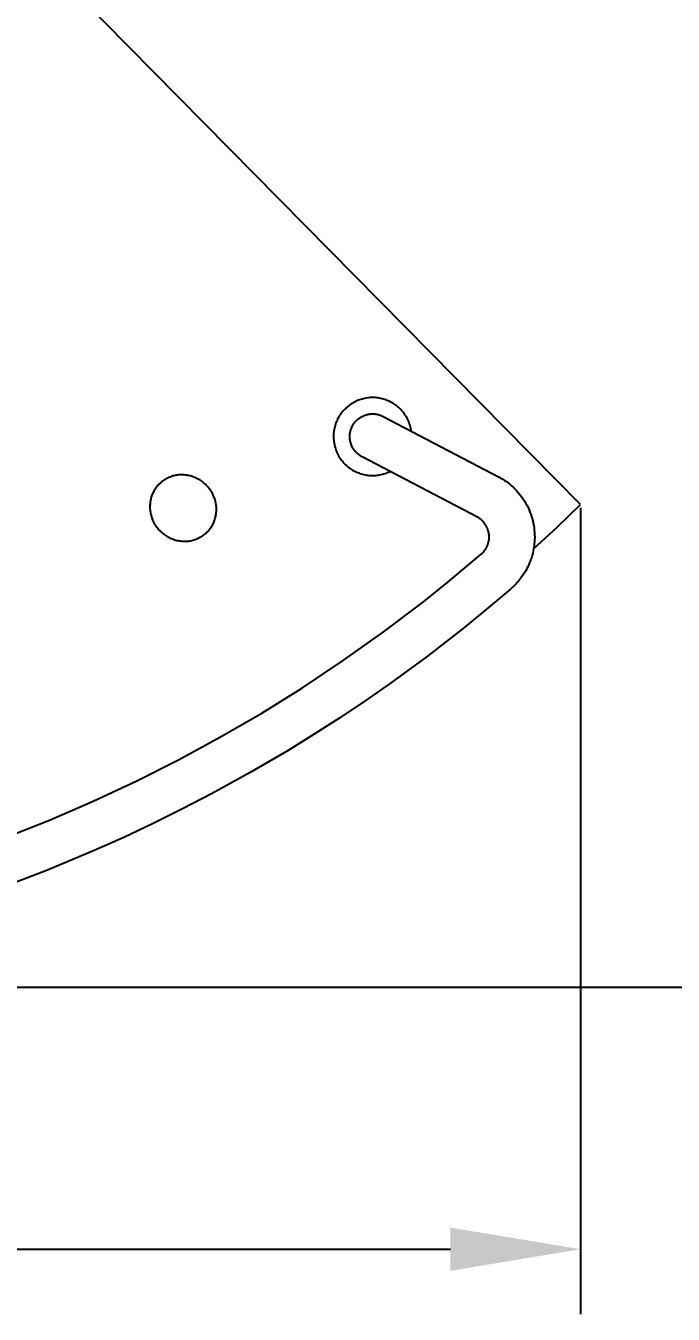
# Model space of a CAD drawing. Header units: millimetres. Extents: x 580 to 2065, y -13 to 1037.
# Drawn here: x 1239.3 to 1338.9, y 424.1 to 622.3 of the extents above; entities that cross this region are included whole.
import ezdxf

# ---------------------------------------------------------------- set-up
doc = ezdxf.new("R2010")
doc.units = ezdxf.units.MM
doc.header["$LTSCALE"] = 0.1
for name, color, linetype in [('DEFAULT', 7, 'Continuous'), ('INLINE', 3, 'Continuous'), ('MAKE2D VISIBLE LINES', 7, 'Continuous'), ('OUTLINE', 2, 'Continuous')]:
    doc.layers.add(name, color=color, linetype=linetype)
doc.styles.add('ARIAL', font='arial_0.ttf')
doc.dimstyles.new('DIMENSION STYLE 01', dxfattribs={"dimtxt": 20, "dimasz": 20, "dimexe": 10, "dimexo": 0.5, "dimgap": 0.09, "dimtad": 1, "dimtoh": 1, "dimdec": 0, "dimzin": 0, "dimdsep": 46, "dimtxsty": 'ARIAL', "dimcen": 0.5, "dimadec": 1, "dimazin": 0, "dimtfac": 1, "dimtdec": 4, "dimtofl": 0, "dimtmove": 0, "dimatfit": 3, "dimfxl": 1, "dimtolj": 1, "dimtzin": 0, "dimarcsym": 0})

# ---------------------------------------------------------------- blocks, each defined once
blk = doc.blocks.new('*D142')
at = {"layer": 'DEFAULT', "color": 0, "lineweight": -2, "transparency": 16777216}
for p, q in [((973.84, 547.96), (973.84, 424.15)), ((1324.6, 548.19), (1324.6, 424.15)), ((993.84, 434.15), (1304.6, 434.15))]:
    blk.add_line(p, q, dxfattribs=at)
at = {"layer": 'DEFAULT', "color": 0, "transparency": 16777216}
for points in [[(993.84, 437.48), (993.84, 430.81), (973.84, 434.15)], [(1304.6, 437.48), (1304.6, 430.81), (1324.6, 434.15)]]:
    blk.add_solid(points, dxfattribs=at)
at = {"layer": 'Defpoints', "color": 0, "transparency": 16777216}
for p in [(973.84, 548.46), (1324.6, 548.69), (1324.6, 434.15)]:
    blk.add_point(p, dxfattribs=at)
at = {"layer": 'DEFAULT', "color": 0, "transparency": 16777216, "insert": (1149.22, 444.45), "char_height": 20, "attachment_point": 5, "style": 'ARIAL'}
blk.add_mtext('\\A1;350^M^J', dxfattribs=at)
blk = doc.blocks.new('*D144')
at = {"layer": 'DEFAULT', "color": 0, "lineweight": -2, "transparency": 16777216}
for p, q in [((1149.6, 726.74), (1373.55, 726.74)), ((1363.55, 706.74), (1363.55, 494.48)), ((1149.6, 474.48), (1373.55, 474.48))]:
    blk.add_line(p, q, dxfattribs=at)
at = {"layer": 'DEFAULT', "color": 0, "transparency": 16777216}
for points in [[(1360.22, 706.74), (1366.89, 706.74), (1363.55, 726.74)], [(1360.22, 494.48), (1366.89, 494.48), (1363.55, 474.48)]]:
    blk.add_solid(points, dxfattribs=at)
at = {"layer": 'Defpoints', "color": 0, "transparency": 16777216}
for p in [(1149.1, 726.74), (1149.1, 474.48), (1363.55, 474.48)]:
    blk.add_point(p, dxfattribs=at)
at = {"layer": 'DEFAULT', "color": 0, "transparency": 16777216, "insert": (1353.25, 600.61), "char_height": 20, "attachment_point": 5, "rotation": 90, "style": 'ARIAL'}
blk.add_mtext('\\A1;250^M^J', dxfattribs=at)

msp = doc.modelspace()

# ---------------------------------------------------------------- linework, layer by layer
at = {"layer": 'DEFAULT'}
for p, q in [((1261.79, 553.04, -0.67), (1261.63, 552.98, -0.62)), ((1261.96, 553.09, -0.71), (1261.79, 553.04, -0.67)), ((1262.13, 553.13, -0.76), (1261.96, 553.09, -0.71)), ((1262.3, 553.17, -0.8), (1262.13, 553.13, -0.76)), ((1262.48, 553.2, -0.85), (1262.3, 553.17, -0.8)), ((1262.65, 553.23, -0.89), (1262.48, 553.2, -0.85)), ((1262.82, 553.25, -0.93), (1262.65, 553.23, -0.89)), ((1263, 553.26, -0.97), (1262.82, 553.25, -0.93)), ((1263.18, 553.27, -1.01), (1263, 553.26, -0.97)), ((1263.36, 553.27, -1.05), (1263.18, 553.27, -1.01)), ((1263.53, 553.26, -1.08), (1263.36, 553.27, -1.05)), ((1263.71, 553.25, -1.12), (1263.53, 553.26, -1.08)), ((1263.89, 553.24, -1.15), (1263.71, 553.25, -1.12)), ((1264.06, 553.21, -1.19), (1263.89, 553.24, -1.15)), ((1264.24, 553.18, -1.22), (1264.06, 553.21, -1.19)), ((1264.42, 553.15, -1.25), (1264.24, 553.18, -1.22)), ((1264.59, 553.11, -1.27), (1264.42, 553.15, -1.25)), ((1264.76, 553.06, -1.3), (1264.59, 553.11, -1.27)), ((1264.93, 553.01, -1.33), (1264.76, 553.06, -1.3)), ((1265.1, 552.95, -1.35), (1264.93, 553.01, -1.33)), ((1259.21, 551.07, 0.3), (1259.12, 550.93, 0.35)), ((1259.31, 551.22, 0.25), (1259.21, 551.07, 0.3)), ((1259.41, 551.36, 0.19), (1259.31, 551.22, 0.25)), ((1259.52, 551.5, 0.14), (1259.41, 551.36, 0.19)), ((1259.63, 551.63, 0.09), (1259.52, 551.5, 0.14)), ((1259.75, 551.76, 0.04), (1259.63, 551.63, 0.09)), ((1259.87, 551.88, -0.01), (1259.75, 551.76, 0.04)), ((1260, 552, -0.07), (1259.87, 551.88, -0.01)), ((1260.13, 552.11, -0.12), (1260, 552, -0.07)), ((1260.26, 552.22, -0.17), (1260.13, 552.11, -0.12)), ((1260.4, 552.33, -0.22), (1260.26, 552.22, -0.17)), ((1260.54, 552.43, -0.27), (1260.4, 552.33, -0.22)), ((1260.69, 552.52, -0.32), (1260.54, 552.43, -0.27)), ((1260.84, 552.61, -0.37), (1260.69, 552.52, -0.32)), ((1260.99, 552.7, -0.42), (1260.84, 552.61, -0.37)), ((1261.14, 552.78, -0.47), (1260.99, 552.7, -0.42)), ((1261.3, 552.85, -0.52), (1261.14, 552.78, -0.47)), ((1261.46, 552.92, -0.57), (1261.3, 552.85, -0.52)), ((1261.63, 552.98, -0.62), (1261.46, 552.92, -0.57)), ((1265.27, 552.88, -1.37), (1265.1, 552.95, -1.35)), ((1265.44, 552.81, -1.39), (1265.27, 552.88, -1.37)), ((1265.6, 552.74, -1.41), (1265.44, 552.81, -1.39)), ((1265.76, 552.66, -1.43), (1265.6, 552.74, -1.41)), ((1265.92, 552.57, -1.44), (1265.76, 552.66, -1.43)), ((1266.08, 552.48, -1.46), (1265.92, 552.57, -1.44)), ((1266.23, 552.38, -1.47), (1266.08, 552.48, -1.46)), ((1266.38, 552.28, -1.48), (1266.23, 552.38, -1.47)), ((1266.52, 552.17, -1.49), (1266.38, 552.28, -1.48)), ((1266.66, 552.06, -1.49), (1266.52, 552.17, -1.49)), ((1266.8, 551.94, -1.5), (1266.66, 552.06, -1.49)), ((1266.94, 551.82, -1.5), (1266.8, 551.94, -1.5)), ((1267.07, 551.69, -1.5), (1266.94, 551.82, -1.5)), ((1267.19, 551.56, -1.5), (1267.07, 551.69, -1.5)), ((1267.31, 551.43, -1.5), (1267.19, 551.56, -1.5)), ((1267.43, 551.29, -1.49), (1267.31, 551.43, -1.5)), ((1267.54, 551.15, -1.49), (1267.43, 551.29, -1.49)), ((1267.65, 551, -1.48), (1267.54, 551.15, -1.49)), ((1267.75, 550.85, -1.47), (1267.65, 551, -1.48)), ((1258.48, 549.13, 0.87), (1258.45, 548.95, 0.91)), ((1258.51, 549.3, 0.82), (1258.48, 549.13, 0.87)), ((1258.54, 549.47, 0.78), (1258.51, 549.3, 0.82)), ((1258.58, 549.64, 0.73), (1258.54, 549.47, 0.78)), ((1258.63, 549.81, 0.69), (1258.58, 549.64, 0.73)), ((1258.68, 549.98, 0.64), (1258.63, 549.81, 0.69)), ((1258.74, 550.14, 0.6), (1258.68, 549.98, 0.64)), ((1258.81, 550.31, 0.55), (1258.74, 550.14, 0.6)), ((1258.88, 550.47, 0.5), (1258.81, 550.31, 0.55)), ((1258.95, 550.62, 0.45), (1258.88, 550.47, 0.5)), ((1259.03, 550.78, 0.4), (1258.95, 550.62, 0.45)), ((1259.12, 550.93, 0.35), (1259.03, 550.78, 0.4)), ((1267.85, 550.7, -1.46), (1267.75, 550.85, -1.47)), ((1267.94, 550.55, -1.44), (1267.85, 550.7, -1.46)), ((1268.03, 550.39, -1.43), (1267.94, 550.55, -1.44)), ((1268.11, 550.23, -1.41), (1268.03, 550.39, -1.43)), ((1268.19, 550.06, -1.39), (1268.11, 550.23, -1.41)), ((1268.26, 549.9, -1.37), (1268.19, 550.06, -1.39)), ((1268.32, 549.73, -1.35), (1268.26, 549.9, -1.37)), ((1268.38, 549.56, -1.33), (1268.32, 549.73, -1.35)), ((1268.44, 549.39, -1.3), (1268.38, 549.56, -1.33)), ((1268.48, 549.22, -1.27), (1268.44, 549.39, -1.3)), ((1268.52, 549.04, -1.25), (1268.48, 549.22, -1.27)), ((1268.56, 548.87, -1.22), (1268.52, 549.04, -1.25)), ((1258.43, 548.6, 0.99), (1258.42, 548.42, 1.03)), ((1258.42, 548.42, 1.03), (1258.42, 548.25, 1.07)), ((1258.42, 548.25, 1.07), (1258.43, 548.07, 1.1)), ((1258.44, 548.78, 0.95), (1258.43, 548.6, 0.99)), ((1258.43, 548.07, 1.1), (1258.44, 547.89, 1.14)), ((1258.45, 548.95, 0.91), (1258.44, 548.78, 0.95)), ((1258.44, 547.89, 1.14), (1258.46, 547.71, 1.17)), ((1258.46, 547.71, 1.17), (1258.49, 547.54, 1.2)), ((1258.49, 547.54, 1.2), (1258.52, 547.36, 1.23)), ((1258.52, 547.36, 1.23), (1258.56, 547.19, 1.26)), ((1258.56, 547.19, 1.26), (1258.6, 547.01, 1.29)), ((1268.54, 546.93, -0.8), (1268.57, 547.1, -0.85)), ((1268.59, 548.69, -1.19), (1268.56, 548.87, -1.22)), ((1268.57, 547.1, -0.85), (1268.6, 547.28, -0.89)), ((1268.61, 548.51, -1.15), (1268.59, 548.69, -1.19)), ((1268.6, 547.28, -0.89), (1268.62, 547.45, -0.93)), ((1268.63, 548.34, -1.12), (1268.61, 548.51, -1.15)), ((1268.62, 547.45, -0.93), (1268.63, 547.63, -0.97)), ((1268.64, 548.16, -1.08), (1268.63, 548.34, -1.12)), ((1268.63, 547.63, -0.97), (1268.64, 547.8, -1.01)), ((1268.64, 547.98, -1.05), (1268.64, 548.16, -1.08)), ((1268.64, 547.8, -1.01), (1268.64, 547.98, -1.05)), ((1258.6, 547.01, 1.29), (1258.65, 546.84, 1.31)), ((1258.65, 546.84, 1.31), (1258.71, 546.67, 1.34)), ((1258.71, 546.67, 1.34), (1258.77, 546.5, 1.36)), ((1258.77, 546.5, 1.36), (1258.84, 546.34, 1.38)), ((1258.84, 546.34, 1.38), (1258.91, 546.17, 1.4)), ((1258.91, 546.17, 1.4), (1258.99, 546.01, 1.42)), ((1258.99, 546.01, 1.42), (1259.08, 545.85, 1.44)), ((1259.08, 545.85, 1.44), (1259.17, 545.69, 1.45)), ((1259.17, 545.69, 1.45), (1259.26, 545.54, 1.46)), ((1259.26, 545.54, 1.46), (1259.36, 545.39, 1.47)), ((1259.36, 545.39, 1.47), (1259.47, 545.24, 1.48)), ((1259.47, 545.24, 1.48), (1259.57, 545.1, 1.49)), ((1259.57, 545.1, 1.49), (1259.69, 544.96, 1.49)), ((1267.7, 545.03, -0.22), (1267.8, 545.17, -0.27)), ((1267.8, 545.17, -0.27), (1267.9, 545.31, -0.32)), ((1267.9, 545.31, -0.32), (1267.99, 545.46, -0.37)), ((1267.99, 545.46, -0.37), (1268.07, 545.62, -0.42)), ((1268.07, 545.62, -0.42), (1268.15, 545.77, -0.47)), ((1268.15, 545.77, -0.47), (1268.22, 545.93, -0.52)), ((1268.22, 545.93, -0.52), (1268.29, 546.09, -0.57)), ((1268.29, 546.09, -0.57), (1268.35, 546.25, -0.62)), ((1268.35, 546.25, -0.62), (1268.41, 546.42, -0.67)), ((1268.41, 546.42, -0.67), (1268.46, 546.59, -0.71)), ((1268.46, 546.59, -0.71), (1268.5, 546.76, -0.76)), ((1268.5, 546.76, -0.76), (1268.54, 546.93, -0.8)), ((1259.69, 544.96, 1.49), (1259.81, 544.82, 1.5)), ((1259.81, 544.82, 1.5), (1259.93, 544.69, 1.5)), ((1259.93, 544.69, 1.5), (1260.06, 544.56, 1.5)), ((1260.06, 544.56, 1.5), (1260.19, 544.44, 1.5)), ((1260.19, 544.44, 1.5), (1260.33, 544.32, 1.49)), ((1260.33, 544.32, 1.49), (1260.47, 544.2, 1.49)), ((1260.47, 544.2, 1.49), (1260.61, 544.09, 1.48)), ((1260.61, 544.09, 1.48), (1260.76, 543.99, 1.47)), ((1260.76, 543.99, 1.47), (1260.91, 543.89, 1.46)), ((1260.91, 543.89, 1.46), (1261.07, 543.79, 1.45)), ((1261.07, 543.79, 1.45), (1261.22, 543.7, 1.44)), ((1261.22, 543.7, 1.44), (1261.38, 543.62, 1.42)), ((1261.38, 543.62, 1.42), (1261.54, 543.54, 1.4)), ((1261.54, 543.54, 1.4), (1261.71, 543.47, 1.38)), ((1261.71, 543.47, 1.38), (1261.88, 543.4, 1.36)), ((1261.88, 543.4, 1.36), (1262.04, 543.34, 1.34)), ((1262.04, 543.34, 1.34), (1262.22, 543.28, 1.31)), ((1262.22, 543.28, 1.31), (1262.39, 543.23, 1.29)), ((1262.39, 543.23, 1.29), (1262.56, 543.19, 1.26)), ((1262.56, 543.19, 1.26), (1262.74, 543.15, 1.23)), ((1262.74, 543.15, 1.23), (1262.91, 543.12, 1.2)), ((1262.91, 543.12, 1.2), (1263.09, 543.09, 1.17)), ((1263.09, 543.09, 1.17), (1263.27, 543.07, 1.14)), ((1264.15, 543.06, 0.95), (1264.33, 543.08, 0.91)), ((1264.33, 543.08, 0.91), (1264.5, 543.1, 0.87)), ((1264.5, 543.1, 0.87), (1264.67, 543.13, 0.82)), ((1264.67, 543.13, 0.82), (1264.85, 543.17, 0.78)), ((1264.85, 543.17, 0.78), (1265.02, 543.21, 0.73)), ((1265.02, 543.21, 0.73), (1265.19, 543.26, 0.69)), ((1265.19, 543.26, 0.69), (1265.35, 543.31, 0.64)), ((1265.35, 543.31, 0.64), (1265.52, 543.37, 0.6)), ((1265.52, 543.37, 0.6), (1265.68, 543.43, 0.55)), ((1265.68, 543.43, 0.55), (1265.84, 543.5, 0.5)), ((1265.84, 543.5, 0.5), (1266, 543.58, 0.45)), ((1266, 543.58, 0.45), (1266.15, 543.66, 0.4)), ((1266.15, 543.66, 0.4), (1266.3, 543.75, 0.35)), ((1266.3, 543.75, 0.35), (1266.45, 543.84, 0.3)), ((1266.45, 543.84, 0.3), (1266.59, 543.94, 0.25)), ((1266.59, 543.94, 0.25), (1266.73, 544.04, 0.19)), ((1266.73, 544.04, 0.19), (1266.87, 544.15, 0.14)), ((1266.87, 544.15, 0.14), (1267, 544.26, 0.09)), ((1267, 544.26, 0.09), (1267.13, 544.38, 0.04)), ((1267.13, 544.38, 0.04), (1267.25, 544.5, -0.01)), ((1267.25, 544.5, -0.01), (1267.37, 544.62, -0.07)), ((1267.37, 544.62, -0.07), (1267.49, 544.75, -0.12)), ((1267.49, 544.75, -0.12), (1267.6, 544.89, -0.17)), ((1267.6, 544.89, -0.17), (1267.7, 545.03, -0.22)), ((1263.27, 543.07, 1.14), (1263.44, 543.06, 1.1)), ((1263.44, 543.06, 1.1), (1263.62, 543.05, 1.07)), ((1263.62, 543.05, 1.07), (1263.8, 543.05, 1.03)), ((1263.8, 543.05, 1.03), (1263.97, 543.05, 0.99)), ((1263.97, 543.05, 0.99), (1264.15, 543.06, 0.95))]:
    msp.add_line(p, q, dxfattribs=at)
at = {"layer": 'INLINE'}
for p, q in [((1289.59, 560.85), (1289.65, 560.96)), ((1289.65, 560.96), (1289.71, 561.06)), ((1289.71, 561.06), (1289.78, 561.16)), ((1289.78, 561.16), (1289.85, 561.26)), ((1289.85, 561.26), (1289.93, 561.36)), ((1289.93, 561.36), (1290.01, 561.45)), ((1290.01, 561.45), (1290.09, 561.54)), ((1290.09, 561.54), (1290.17, 561.63)), ((1290.17, 561.63), (1290.26, 561.71)), ((1290.26, 561.71), (1290.35, 561.79)), ((1290.35, 561.79), (1290.44, 561.87)), ((1290.44, 561.87), (1290.53, 561.94)), ((1290.53, 561.94), (1290.63, 562.01)), ((1290.63, 562.01), (1290.73, 562.08)), ((1290.73, 562.08), (1290.83, 562.14)), ((1290.83, 562.14), (1290.93, 562.2)), ((1290.93, 562.2), (1291.04, 562.26)), ((1291.04, 562.26), (1291.15, 562.31)), ((1291.15, 562.31), (1291.26, 562.36)), ((1291.26, 562.36), (1291.37, 562.41)), ((1291.37, 562.41), (1291.48, 562.45)), ((1291.48, 562.45), (1291.59, 562.49)), ((1291.59, 562.49), (1291.71, 562.52)), ((1291.71, 562.52), (1291.82, 562.55)), ((1291.82, 562.55), (1291.94, 562.58)), ((1291.94, 562.58), (1292.06, 562.6)), ((1292.06, 562.6), (1292.18, 562.62)), ((1292.18, 562.62), (1292.3, 562.63)), ((1292.3, 562.63), (1292.42, 562.64)), ((1292.42, 562.64), (1292.54, 562.65)), ((1292.54, 562.65), (1292.66, 562.65)), ((1292.66, 562.65), (1292.78, 562.65)), ((1292.78, 562.65), (1292.89, 562.64)), ((1292.89, 562.64), (1293.01, 562.63)), ((1293.01, 562.63), (1293.13, 562.62)), ((1293.13, 562.62), (1293.25, 562.6)), ((1293.25, 562.6), (1293.37, 562.58)), ((1293.37, 562.58), (1293.49, 562.55)), ((1293.49, 562.55), (1293.6, 562.52)), ((1293.6, 562.52), (1293.72, 562.48)), ((1293.72, 562.48), (1293.83, 562.45)), ((1293.83, 562.45), (1293.94, 562.4)), ((1293.94, 562.4), (1294.05, 562.36)), ((1294.05, 562.36), (1294.16, 562.31)), ((1294.16, 562.31), (1294.27, 562.25)), ((1294.27, 562.25), (1312.09, 552.93)), ((1289.15, 559.35), (1289.16, 559.47)), ((1289.15, 559.23), (1289.15, 559.35)), ((1289.15, 559.11), (1289.15, 559.23)), ((1289.15, 558.99), (1289.15, 559.11)), ((1289.16, 558.86), (1289.15, 558.99)), ((1289.16, 559.47), (1289.17, 559.59)), ((1289.17, 559.59), (1289.19, 559.71)), ((1289.19, 559.71), (1289.21, 559.83)), ((1289.21, 559.83), (1289.24, 559.95)), ((1289.24, 559.95), (1289.27, 560.07)), ((1289.27, 560.07), (1289.3, 560.18)), ((1289.3, 560.18), (1289.34, 560.3)), ((1289.34, 560.3), (1289.38, 560.41)), ((1289.38, 560.41), (1289.43, 560.53)), ((1289.43, 560.53), (1289.48, 560.64)), ((1289.48, 560.64), (1289.53, 560.75)), ((1289.53, 560.75), (1289.59, 560.85)), ((1289.17, 558.74), (1289.16, 558.86)), ((1289.19, 558.62), (1289.17, 558.74)), ((1289.21, 558.5), (1289.19, 558.62)), ((1289.23, 558.38), (1289.21, 558.5)), ((1289.26, 558.27), (1289.23, 558.38)), ((1289.29, 558.15), (1289.26, 558.27)), ((1289.33, 558.03), (1289.29, 558.15)), ((1289.37, 557.92), (1289.33, 558.03)), ((1289.42, 557.81), (1289.37, 557.92)), ((1289.46, 557.7), (1289.42, 557.81)), ((1289.52, 557.59), (1289.46, 557.7)), ((1289.57, 557.48), (1289.52, 557.59)), ((1289.63, 557.37), (1289.57, 557.48)), ((1289.7, 557.27), (1289.63, 557.37)), ((1289.76, 557.17), (1289.7, 557.27)), ((1289.83, 557.07), (1289.76, 557.17)), ((1289.91, 556.97), (1289.83, 557.07)), ((1289.98, 556.88), (1289.91, 556.97)), ((1290.07, 556.79), (1289.98, 556.88)), ((1290.15, 556.7), (1290.07, 556.79)), ((1290.24, 556.61), (1290.15, 556.7)), ((1290.32, 556.53), (1290.24, 556.61)), ((1290.42, 556.45), (1290.32, 556.53)), ((1290.51, 556.38), (1290.42, 556.45)), ((1290.61, 556.31), (1290.51, 556.38)), ((1290.71, 556.24), (1290.61, 556.31)), ((1290.81, 556.17), (1290.71, 556.24)), ((1290.92, 556.11), (1290.81, 556.17)), ((1291.02, 556.05), (1290.92, 556.11)), ((1308.77, 546.76), (1291.02, 556.05)), ((1312.09, 552.93), (1312.37, 552.76)), ((1312.37, 552.76), (1312.66, 552.59)), ((1312.66, 552.59), (1312.94, 552.41)), ((1312.94, 552.41), (1313.21, 552.22)), ((1313.21, 552.22), (1313.48, 552.02)), ((1313.48, 552.02), (1313.73, 551.81)), ((1313.73, 551.81), (1313.99, 551.6)), ((1313.99, 551.6), (1314.23, 551.37)), ((1314.23, 551.37), (1314.49, 551.13)), ((1314.49, 551.13), (1314.74, 550.87)), ((1314.74, 550.87), (1314.98, 550.61)), ((1314.98, 550.61), (1315.2, 550.33)), ((1315.2, 550.33), (1315.42, 550.05)), ((1315.42, 550.05), (1315.63, 549.77)), ((1315.63, 549.77), (1315.84, 549.47)), ((1315.84, 549.47), (1316.03, 549.17)), ((1316.03, 549.17), (1316.21, 548.86)), ((1316.21, 548.86), (1316.38, 548.54)), ((1316.38, 548.54), (1316.54, 548.22)), ((1316.54, 548.22), (1316.69, 547.89)), ((1316.69, 547.89), (1316.83, 547.55)), ((1316.83, 547.55), (1316.95, 547.22)), ((1316.95, 547.22), (1317.07, 546.87)), ((1308.86, 546.71), (1308.77, 546.76)), ((1308.93, 546.66), (1308.86, 546.71)), ((1309.01, 546.62), (1308.93, 546.66)), ((1309.08, 546.57), (1309.01, 546.62)), ((1309.15, 546.52), (1309.08, 546.57)), ((1309.24, 546.44), (1309.15, 546.52)), ((1309.34, 546.36), (1309.24, 546.44)), ((1309.38, 546.32), (1309.34, 546.36)), ((1309.43, 546.28), (1309.38, 546.32)), ((1309.47, 546.24), (1309.43, 546.28)), ((1309.52, 546.2), (1309.47, 546.24)), ((1309.59, 546.13), (1309.52, 546.2)), ((1309.66, 546.05), (1309.59, 546.13)), ((1309.72, 545.98), (1309.66, 546.05)), ((1309.79, 545.9), (1309.72, 545.98)), ((1309.85, 545.82), (1309.79, 545.9)), ((1309.91, 545.74), (1309.85, 545.82)), ((1309.97, 545.66), (1309.91, 545.74)), ((1310.02, 545.57), (1309.97, 545.66)), ((1310.06, 545.51), (1310.02, 545.57)), ((1310.1, 545.44), (1310.06, 545.51)), ((1310.13, 545.38), (1310.1, 545.44)), ((1310.17, 545.31), (1310.13, 545.38)), ((1310.2, 545.25), (1310.17, 545.31)), ((1310.23, 545.18), (1310.2, 545.25)), ((1310.26, 545.11), (1310.23, 545.18)), ((1310.29, 545.05), (1310.26, 545.11)), ((1317.07, 546.87), (1317.17, 546.53)), ((1317.17, 546.53), (1317.26, 546.18)), ((1317.26, 546.18), (1317.34, 545.83)), ((1317.34, 545.83), (1317.41, 545.48)), ((1317.41, 545.48), (1317.46, 545.13)), ((1317.46, 545.13), (1317.5, 544.77)), ((1310.32, 544.97), (1310.29, 545.05)), ((1310.35, 544.89), (1310.32, 544.97)), ((1310.38, 544.8), (1310.35, 544.89)), ((1310.41, 544.72), (1310.38, 544.8)), ((1310.43, 544.64), (1310.41, 544.72)), ((1310.45, 544.56), (1310.43, 544.64)), ((1310.47, 544.47), (1310.45, 544.56)), ((1310.49, 544.39), (1310.47, 544.47)), ((1310.51, 544.3), (1310.49, 544.39)), ((1310.49, 543.01), (1310.5, 543.1)), ((1310.5, 543.1), (1310.52, 543.17)), ((1310.52, 544.22), (1310.51, 544.3)), ((1310.53, 544.13), (1310.52, 544.22)), ((1310.52, 543.17), (1310.53, 543.25)), ((1310.54, 544.05), (1310.53, 544.13)), ((1310.53, 543.25), (1310.54, 543.32)), ((1310.55, 543.96), (1310.54, 544.05)), ((1310.54, 543.4), (1310.55, 543.48)), ((1310.54, 543.32), (1310.54, 543.4)), ((1310.55, 543.88), (1310.55, 543.96)), ((1310.56, 543.79), (1310.55, 543.88)), ((1310.55, 543.55), (1310.56, 543.63)), ((1310.55, 543.48), (1310.55, 543.55)), ((1310.56, 543.7), (1310.56, 543.79)), ((1310.56, 543.63), (1310.56, 543.7)), ((1317.5, 544.77), (1317.53, 544.41)), ((1317.53, 544.41), (1317.55, 544.06)), ((1317.55, 543.34), (1317.53, 542.98)), ((1317.55, 544.06), (1317.56, 543.7)), ((1317.56, 543.7), (1317.55, 543.34)), ((1309.33, 541.05), (1309.39, 541.1)), ((1309.39, 541.1), (1309.44, 541.14)), ((1309.44, 541.14), (1309.49, 541.19)), ((1309.49, 541.19), (1309.57, 541.27)), ((1309.57, 541.27), (1309.65, 541.36)), ((1309.65, 541.36), (1309.72, 541.44)), ((1309.72, 541.44), (1309.79, 541.53)), ((1309.79, 541.53), (1309.86, 541.62)), ((1309.86, 541.62), (1309.93, 541.71)), ((1309.93, 541.71), (1309.99, 541.8)), ((1309.99, 541.8), (1310.05, 541.9)), ((1310.05, 541.9), (1310.09, 541.96)), ((1310.09, 541.96), (1310.13, 542.02)), ((1310.13, 542.02), (1310.16, 542.09)), ((1310.16, 542.09), (1310.19, 542.15)), ((1310.19, 542.15), (1310.22, 542.21)), ((1310.22, 542.21), (1310.25, 542.28)), ((1310.25, 542.28), (1310.28, 542.35)), ((1310.28, 542.35), (1310.31, 542.41)), ((1310.31, 542.41), (1310.34, 542.49)), ((1310.34, 542.49), (1310.37, 542.58)), ((1310.37, 542.58), (1310.4, 542.66)), ((1310.4, 542.66), (1310.42, 542.75)), ((1310.42, 542.75), (1310.45, 542.84)), ((1310.45, 542.84), (1310.47, 542.92)), ((1310.47, 542.92), (1310.49, 543.01)), ((1317.25, 541.2), (1317.16, 540.85)), ((1317.33, 541.55), (1317.25, 541.2)), ((1317.4, 541.9), (1317.33, 541.55)), ((1317.46, 542.26), (1317.4, 541.9)), ((1317.5, 542.62), (1317.46, 542.26)), ((1317.53, 542.98), (1317.5, 542.62)), ((1304.2, 536.75), (1309.33, 541.05)), ((1316.55, 539.22), (1316.44, 538.99)), ((1316.66, 539.46), (1316.55, 539.22)), ((1316.73, 539.63), (1316.66, 539.46)), ((1316.8, 539.8), (1316.73, 539.63)), ((1316.87, 539.97), (1316.8, 539.8)), ((1316.94, 540.15), (1316.87, 539.97)), ((1317, 540.32), (1316.94, 540.15)), ((1317.05, 540.5), (1317, 540.32)), ((1317.11, 540.67), (1317.05, 540.5)), ((1317.16, 540.85), (1317.11, 540.67)), ((1315.4, 537.33), (1315.23, 537.12)), ((1315.61, 537.62), (1315.4, 537.33)), ((1315.81, 537.91), (1315.61, 537.62)), ((1316.01, 538.21), (1315.81, 537.91)), ((1316.19, 538.52), (1316.01, 538.21)), ((1316.31, 538.75), (1316.19, 538.52)), ((1316.44, 538.99), (1316.31, 538.75)), ((1300.46, 533.75), (1304.2, 536.75)), ((1313.82, 535.68), (1309.55, 532.08)), ((1314.15, 535.97), (1313.82, 535.68)), ((1314.29, 536.09), (1314.15, 535.97)), ((1314.49, 536.29), (1314.29, 536.09)), ((1314.69, 536.5), (1314.49, 536.29)), ((1314.88, 536.7), (1314.69, 536.5)), ((1315.06, 536.91), (1314.88, 536.7)), ((1315.23, 537.12), (1315.06, 536.91)), ((1294.29, 529.07), (1300.46, 533.75)), ((1309.55, 532.08), (1306.61, 529.69)), ((1306.61, 529.69), (1301.06, 525.38)), ((1287.98, 524.58), (1294.29, 529.07)), ((1301.06, 525.38), (1295.38, 521.22)), ((1281.87, 520.52), (1287.98, 524.58)), ((1275.63, 516.63), (1281.87, 520.52)), ((1295.38, 521.22), (1291.52, 518.52)), ((1291.52, 518.52), (1287.61, 515.9)), ((1269.28, 512.94), (1275.63, 516.63)), ((1287.61, 515.9), (1283.66, 513.36)), ((1283.66, 513.36), (1279.65, 510.88)), ((1262.83, 509.44), (1269.28, 512.94)), ((1256.31, 506.15), (1262.83, 509.44)), ((1279.65, 510.88), (1273.81, 507.46)), ((1273.81, 507.46), (1267.88, 504.19)), ((1249.7, 503.05), (1256.31, 506.15)), ((1267.88, 504.19), (1263.43, 501.87)), ((1243, 500.16), (1249.7, 503.05)), ((1263.43, 501.87), (1258.94, 499.64)), ((1236.21, 497.46), (1243, 500.16)), ((1258.94, 499.64), (1254.4, 497.5)), ((1254.4, 497.5), (1249.83, 495.46)), ((1249.83, 495.46), (1242.68, 492.47)), ((1242.68, 492.47), (1235.45, 489.71))]:
    msp.add_line(p, q, dxfattribs=at)
at = {"layer": 'MAKE2D VISIBLE LINES'}
for p, q in [((1291.02, 564.93), (1290.82, 564.87)), ((1291.22, 564.98), (1291.02, 564.93)), ((1291.42, 565.03), (1291.22, 564.98)), ((1291.63, 565.07), (1291.42, 565.03)), ((1291.84, 565.1), (1291.63, 565.07)), ((1292.04, 565.12), (1291.84, 565.1)), ((1292.25, 565.14), (1292.04, 565.12)), ((1292.46, 565.15), (1292.25, 565.14)), ((1292.67, 565.15), (1292.46, 565.15)), ((1292.88, 565.15), (1292.67, 565.15)), ((1293.09, 565.14), (1292.88, 565.15)), ((1293.29, 565.12), (1293.09, 565.14)), ((1293.5, 565.09), (1293.29, 565.12)), ((1293.71, 565.06), (1293.5, 565.09)), ((1293.91, 565.02), (1293.71, 565.06)), ((1294.11, 564.97), (1293.91, 565.02)), ((1294.32, 564.91), (1294.11, 564.97)), ((1294.52, 564.85), (1294.32, 564.91)), ((1288.08, 563.04), (1287.94, 562.88)), ((1288.21, 563.2), (1288.08, 563.04)), ((1288.36, 563.35), (1288.21, 563.2)), ((1288.51, 563.49), (1288.36, 563.35)), ((1288.66, 563.64), (1288.51, 563.49)), ((1288.82, 563.77), (1288.66, 563.64)), ((1288.98, 563.9), (1288.82, 563.77)), ((1289.15, 564.03), (1288.98, 563.9)), ((1289.32, 564.15), (1289.15, 564.03)), ((1289.5, 564.26), (1289.32, 564.15)), ((1289.67, 564.36), (1289.5, 564.26)), ((1289.86, 564.46), (1289.67, 564.36)), ((1290.04, 564.56), (1289.86, 564.46)), ((1290.23, 564.65), (1290.04, 564.56)), ((1290.43, 564.73), (1290.23, 564.65)), ((1290.62, 564.8), (1290.43, 564.73)), ((1290.82, 564.87), (1290.62, 564.8)), ((1294.71, 564.78), (1294.52, 564.85)), ((1294.91, 564.71), (1294.71, 564.78)), ((1295.1, 564.63), (1294.91, 564.71)), ((1295.29, 564.54), (1295.1, 564.63)), ((1295.47, 564.44), (1295.29, 564.54)), ((1295.66, 564.34), (1295.47, 564.44)), ((1295.84, 564.23), (1295.66, 564.34)), ((1296.01, 564.12), (1295.84, 564.23)), ((1296.18, 564), (1296.01, 564.12)), ((1296.35, 563.87), (1296.18, 564)), ((1296.51, 563.74), (1296.35, 563.87)), ((1296.67, 563.61), (1296.51, 563.74)), ((1296.82, 563.46), (1296.67, 563.61)), ((1296.97, 563.32), (1296.82, 563.46)), ((1297.11, 563.16), (1296.97, 563.32)), ((1297.25, 563.01), (1297.11, 563.16)), ((1297.38, 562.84), (1297.25, 563.01)), ((1286.95, 561.05), (1286.89, 560.85)), ((1287.02, 561.25), (1286.95, 561.05)), ((1287.1, 561.44), (1287.02, 561.25)), ((1287.18, 561.63), (1287.1, 561.44)), ((1287.27, 561.82), (1287.18, 561.63)), ((1287.37, 562.01), (1287.27, 561.82)), ((1287.47, 562.19), (1287.37, 562.01)), ((1287.58, 562.37), (1287.47, 562.19)), ((1287.7, 562.54), (1287.58, 562.37)), ((1287.82, 562.71), (1287.7, 562.54)), ((1287.94, 562.88), (1287.82, 562.71)), ((1297.5, 562.68), (1297.38, 562.84)), ((1297.62, 562.5), (1297.5, 562.68)), ((1297.74, 562.33), (1297.62, 562.5)), ((1297.84, 562.15), (1297.74, 562.33)), ((1297.94, 561.97), (1297.84, 562.15)), ((1298.04, 561.78), (1297.94, 561.97)), ((1298.13, 561.59), (1298.04, 561.78)), ((1298.21, 561.4), (1298.13, 561.59)), ((1298.28, 561.21), (1298.21, 561.4)), ((1298.35, 561.01), (1298.28, 561.21)), ((1298.41, 560.81), (1298.35, 561.01)), ((1286.66, 559.62), (1286.65, 559.41)), ((1286.65, 559.41), (1286.65, 559.21)), ((1286.65, 559.21), (1286.65, 559)), ((1286.65, 559), (1286.66, 558.79)), ((1286.68, 559.83), (1286.66, 559.62)), ((1286.71, 560.04), (1286.68, 559.83)), ((1286.75, 560.24), (1286.71, 560.04)), ((1286.79, 560.45), (1286.75, 560.24)), ((1286.84, 560.65), (1286.79, 560.45)), ((1286.89, 560.85), (1286.84, 560.65)), ((1298.47, 560.61), (1298.41, 560.81)), ((1298.51, 560.4), (1298.47, 560.61)), ((1298.55, 560.2), (1298.51, 560.4)), ((1298.59, 559.99), (1298.55, 560.2)), ((1286.66, 558.79), (1286.67, 558.58)), ((1286.67, 558.58), (1286.7, 558.37)), ((1286.7, 558.37), (1286.73, 558.17)), ((1286.73, 558.17), (1286.77, 557.96)), ((1286.77, 557.96), (1286.81, 557.76)), ((1286.81, 557.76), (1286.86, 557.56)), ((1286.86, 557.56), (1286.92, 557.35)), ((1286.92, 557.35), (1286.99, 557.16)), ((1286.99, 557.16), (1287.06, 556.96)), ((1287.06, 556.96), (1287.14, 556.77)), ((1287.14, 556.77), (1287.23, 556.58)), ((1287.23, 556.58), (1287.32, 556.39)), ((1287.32, 556.39), (1287.42, 556.21)), ((1287.42, 556.21), (1287.52, 556.03)), ((1287.52, 556.03), (1287.64, 555.85)), ((1287.64, 555.85), (1287.75, 555.68)), ((1287.75, 555.68), (1287.88, 555.51)), ((1287.88, 555.51), (1288.01, 555.35)), ((1288.01, 555.35), (1288.14, 555.19)), ((1288.14, 555.19), (1288.28, 555.03)), ((1288.28, 555.03), (1288.43, 554.88)), ((1288.43, 554.88), (1288.58, 554.74)), ((1288.58, 554.74), (1288.73, 554.6)), ((1288.73, 554.6), (1288.89, 554.47)), ((1288.89, 554.47), (1289.06, 554.34)), ((1289.06, 554.34), (1289.23, 554.22)), ((1289.23, 554.22), (1289.4, 554.11)), ((1289.4, 554.11), (1289.57, 554)), ((1289.57, 554), (1289.76, 553.89)), ((1289.76, 553.89), (1289.94, 553.8)), ((1289.94, 553.8), (1290.13, 553.71)), ((1290.13, 553.71), (1290.32, 553.62)), ((1290.32, 553.62), (1290.51, 553.55)), ((1290.51, 553.55), (1290.7, 553.48)), ((1290.7, 553.48), (1290.9, 553.41)), ((1290.9, 553.41), (1291.1, 553.35)), ((1291.1, 553.35), (1291.3, 553.3)), ((1291.3, 553.3), (1291.5, 553.26)), ((1291.5, 553.26), (1291.71, 553.23)), ((1291.71, 553.23), (1291.91, 553.2)), ((1291.91, 553.2), (1292.12, 553.17)), ((1292.12, 553.17), (1292.33, 553.16)), ((1292.33, 553.16), (1292.54, 553.15)), ((1292.54, 553.15), (1292.74, 553.15)), ((1292.74, 553.15), (1292.95, 553.16)), ((1292.95, 553.16), (1293.16, 553.17)), ((1293.16, 553.17), (1293.36, 553.2)), ((1293.36, 553.2), (1293.57, 553.22)), ((1293.57, 553.22), (1293.77, 553.26)), ((1293.77, 553.26), (1293.98, 553.3)), ((1293.98, 553.3), (1294.18, 553.35)), ((1294.18, 553.35), (1294.38, 553.41)), ((1294.38, 553.41), (1294.58, 553.47)), ((1294.58, 553.47), (1294.77, 553.54)), ((1294.77, 553.54), (1294.96, 553.62)), ((1294.96, 553.62), (1295.15, 553.7)), ((1295.15, 553.7), (1295.34, 553.79))]:
    msp.add_line(p, q, dxfattribs=at)
at = {"layer": 'OUTLINE'}
for p, q in [((1324.6, 548.69), (1243.48, 630.99)), ((1321.03, 545.24), (1324.6, 548.69)), ((1317.39, 541.86), (1321.03, 545.24))]:
    msp.add_line(p, q, dxfattribs=at)

# ---------------------------------------------------------------- dimensions: what is measured, and where the dimension line sits
at = {"layer": 'DEFAULT'}
dim = msp.add_linear_dim(base=(1363.55, 474.48), p1=(1149.1, 726.74), p2=(1149.1, 474.48), angle=270, text='250^M^J', dimstyle='DIMENSION STYLE 01', dxfattribs=at)
dim.commit()
dim.dimension.update_dxf_attribs({"geometry": '*D144', "text_midpoint": (1353.25, 600.61)})
dim = msp.add_linear_dim(base=(1324.6, 434.15), p1=(973.84, 548.46), p2=(1324.6, 548.69), text='350^M^J', dimstyle='DIMENSION STYLE 01', dxfattribs=at)
dim.commit()
dim.dimension.update_dxf_attribs({"geometry": '*D142', "text_midpoint": (1149.22, 444.45)})

doc.saveas('drawing.dxf')
